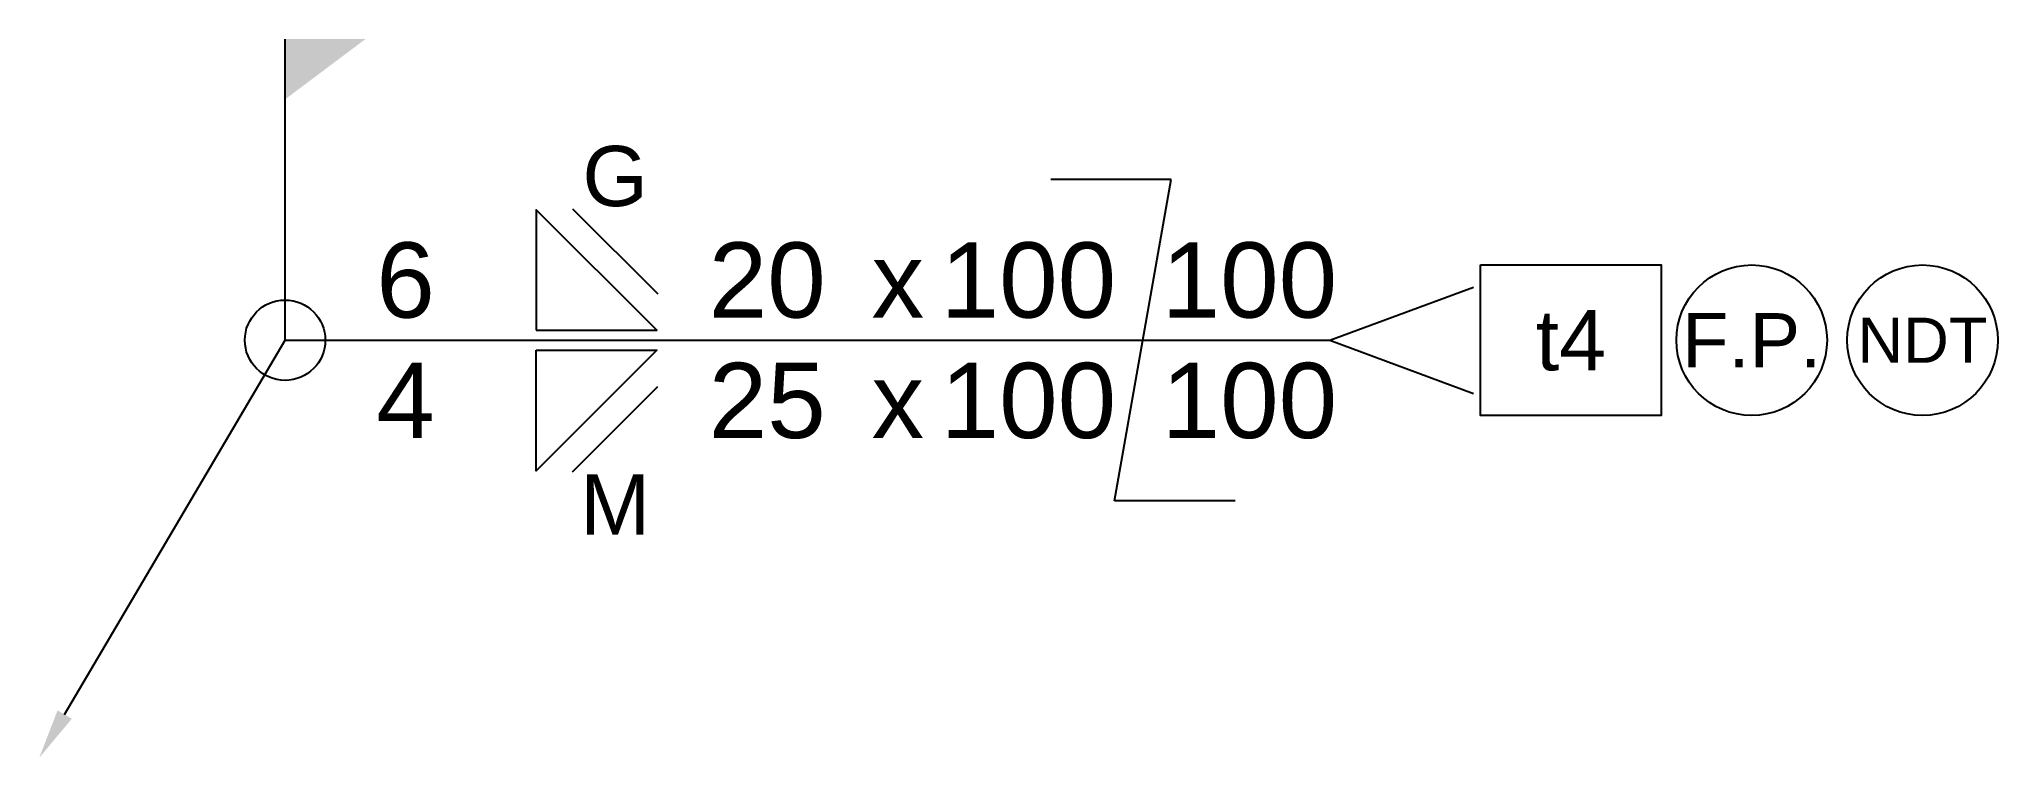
# Model space of a CAD drawing. Header units: millimetres. Extents: x 2933.1 to 3030.6, y 1357.9 to 1393.7.
import ezdxf
from ezdxf import colors
from ezdxf.entities.mleader import LeaderData, LeaderLine
from ezdxf.enums import TextEntityAlignment as Align
from ezdxf.math import Vec2, Vec3

# ---------------------------------------------------------------- set-up
doc = ezdxf.new("R2010")
doc.units = ezdxf.units.MM
doc.layers.add('KAYNAK_SYM', color=2, linetype='Continuous')
doc.styles.get("Standard").update_dxf_attribs({"font": 'arial.ttf'})

msp = doc.modelspace()

# ---------------------------------------------------------------- linework, layer by layer
at = {"layer": 'KAYNAK_SYM'}
for p, q in [((2945.384, 1378.739), (2945.384, 1393.739)), ((2989.495, 1386.739), (2983.495, 1386.739)), ((2986.673, 1370.739), (2989.495, 1386.739)), ((2959.693, 1385.29), (2963.935, 1381.048)), ((2997.384, 1378.739), (3004.536, 1381.391)), ((2945.384, 1378.739), (2997.384, 1378.739)), ((2997.384, 1378.739), (3004.536, 1376.087)), ((2959.693, 1372.188), (2963.935, 1376.43)), ((2992.673, 1370.739), (2986.673, 1370.739))]:
    msp.add_line(p, q, dxfattribs=at)
for points in [[(2957.884, 1379.239), (2963.884, 1379.239), (2957.884, 1385.239)], [(3004.884, 1382.489), (3013.884, 1382.489), (3013.884, 1374.989), (3004.884, 1374.989)], [(2957.884, 1378.239), (2963.884, 1378.239), (2957.884, 1372.239)]]:
    msp.add_lwpolyline(points, close=True, dxfattribs=at)
for centre, radius in [((3018.384, 1378.739), 3.75), ((3026.884, 1378.739), 3.75), ((2945.384, 1378.739), 2)]:
    msp.add_circle(centre, radius, dxfattribs=at)
msp.add_solid([(2945.384, 1393.739), (2949.384, 1393.739), (2945.384, 1390.739)], dxfattribs=at)

# ---------------------------------------------------------------- texts
for s, height, p in [('G', 3, (2961.814, 1386.919)), ('6', 3.75, (2951.384, 1381.739)), ('20', 3.75, (2969.384, 1381.739)), ('100', 3.75, (2982.384, 1381.739)), ('100', 3.75, (2993.384, 1381.739)), ('x', 3.75, (2975.884, 1381.739)), ('t4', 3, (3009.384, 1378.739)), ('F.P.', 2.7, (3018.384, 1378.739)), ('NDT', 2.25, (3026.884, 1378.739)), ('4', 3.75, (2951.384, 1375.739)), ('25', 3.75, (2969.384, 1375.739)), ('100', 3.75, (2982.384, 1375.739)), ('100', 3.75, (2993.384, 1375.739)), ('x', 3.75, (2975.884, 1375.739)), ('M', 3, (2961.814, 1370.559))]:
    msp.add_text(s, height=height, dxfattribs=at).set_placement(p, align=Align.MIDDLE_CENTER)

# ---------------------------------------------------------------- leaders
ml = msp.add_multileader_mtext('Standard', dxfattribs=at)
ml.set_content('', color=256)
ml.set_leader_properties()
ml.build(insert=Vec2(0, 0))
ml.multileader.update_dxf_attribs({"dogleg_length": 0, "arrow_head_size": 2.5})
ctx = ml.context
ctx.base_point, ctx.char_height, ctx.arrow_head_size, ctx.landing_gap_size, ctx.plane_origin = Vec3(2945.384, 1378.739), 8, 2.5, 4, Vec3(-2973.541, -1394.627)
notes = []
notes.append((ctx, [(0, (1, 1, 0), (2945.384, 1378.739), (1, 0), 0, [(0, [(2933.147, 1357.933)], 0, [])])]))
ctx.mtext.insert, ctx.mtext.flow_direction = Vec3(2949.384, 1382.739), 5
for ctx, leaders in notes:
    for number, flags, end, landing, length, lines in leaders:
        leader = LeaderData()
        leader.index, (leader.has_last_leader_line, leader.has_dogleg_vector, leader.attachment_direction) = number, flags
        leader.last_leader_point, leader.dogleg_vector, leader.dogleg_length = Vec3(end), Vec3(landing), length
        for number, points, colour, breaks in lines:
            line = LeaderLine()
            line.index, line.vertices, line.color, line.breaks = number, Vec3.list(points), colors.encode_raw_color(colour), breaks
            leader.lines.append(line)
        ctx.leaders.append(leader)

doc.saveas('drawing.dxf')
